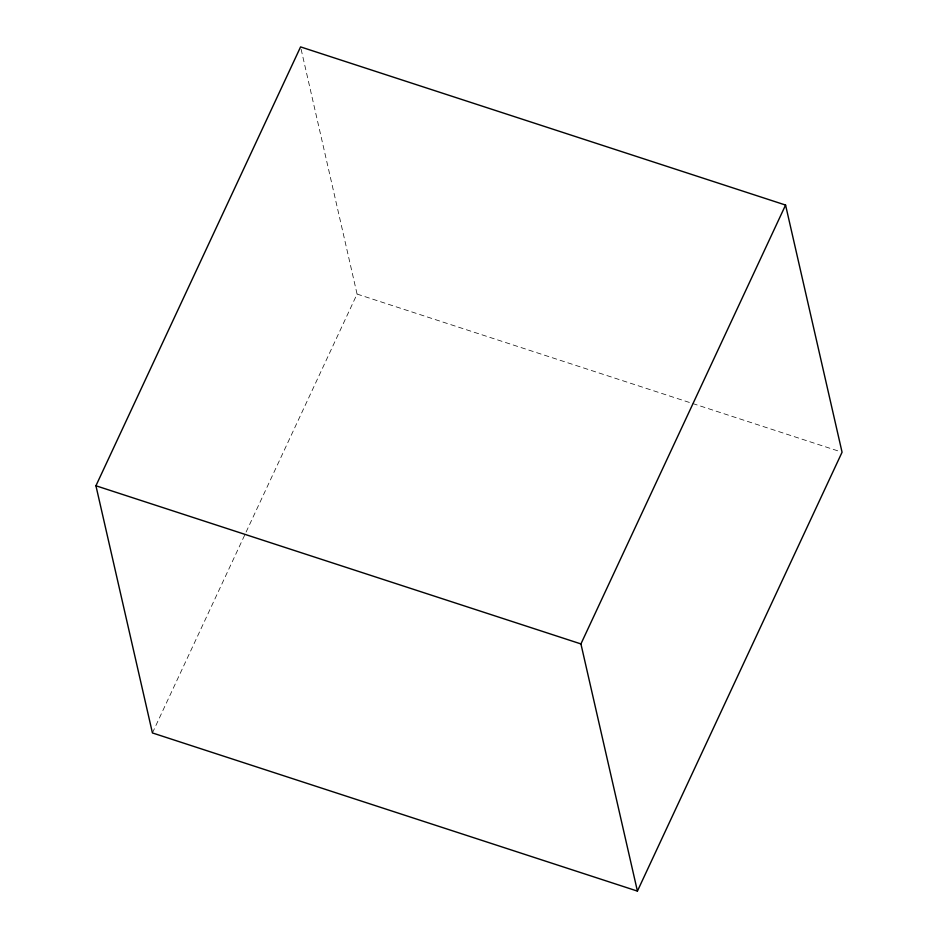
<?xml version="1.0" encoding="UTF-8"?>
<svg xmlns="http://www.w3.org/2000/svg" width="938" height="938" viewBox="0 0 938 938"><rect width="100%" height="100%" fill="white"/><g stroke="black" fill="none" stroke-linecap="round" stroke-linejoin="round"><path stroke-width="0.7" stroke-dasharray="4.69 3.52" d="M152.425 732.941L357.073 294.075L300.582 46.9M357.073 294.075L839.287 451.33"/><path stroke-width="1.41" d="M95.934 485.767L300.582 46.9L785.575 205.059L842.066 452.233L637.418 891.1L152.425 732.941L95.934 485.767L580.927 643.925L637.418 891.1M580.927 643.925L785.575 205.059"/></g></svg>
